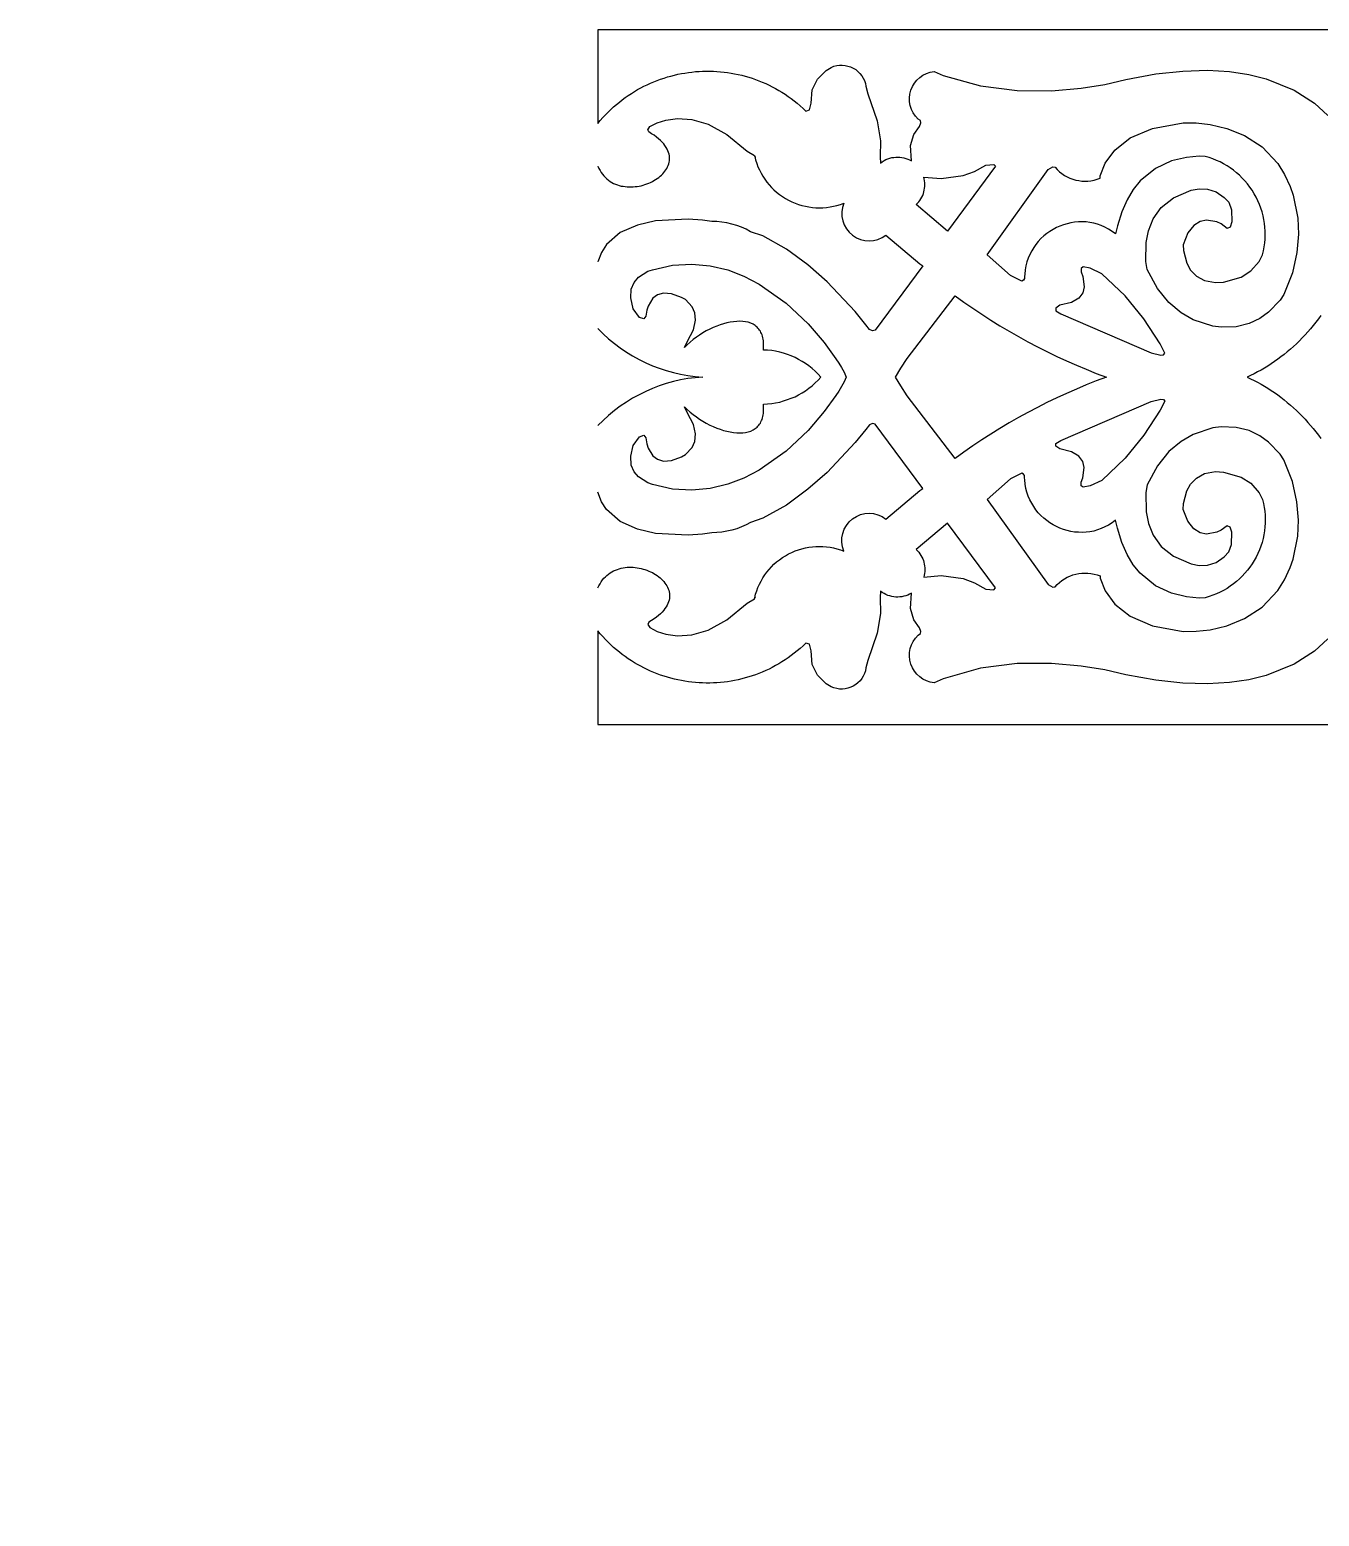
# Model space of a CAD drawing. Extents: x 2785 to 3442, y 577 to 855.
# Drawn here: x 2785.2 to 2905.7, y 716.3 to 855.2 of the extents above; entities that cross this region are included whole.
import ezdxf

# ---------------------------------------------------------------- set-up
doc = ezdxf.new("R2010")
doc.units = 0
doc.layers.add('LAYER_1', color=18, linetype='CONTINUOUS')

msp = doc.modelspace()

# ---------------------------------------------------------------- linework, layer by layer
at = {"layer": 'LAYER_1'}
for points in [[(2907.39, 846.03, 0), (2908.36, 844.39)], [(2970.34, 846.03, 0), (2969.36, 844.39)], [(3109.49, 844.39, 0), (3108.51, 846.03)], [(3371.62, 844.39, 0), (3372.59, 846.03)], [(2908.36, 801.15, 0), (2907.39, 799.51)], [(2969.36, 801.15, 0), (2970.34, 799.51)], [(3108.51, 799.51, 0), (3109.49, 801.15)], [(3372.59, 799.51, 0), (3371.62, 801.15)], [(2938.61, 855.24), (2838.3, 855.24), (2838.3, 846.48), (2838.53, 846.76), (2838.77, 847.03), (2839.01, 847.29), (2839.26, 847.54), (2839.51, 847.79), (2839.77, 848.03), (2840.04, 848.25), (2840.31, 848.48), (2840.58, 848.69), (2840.86, 848.9), (2841.14, 849.09), (2841.43, 849.28), (2841.72, 849.46), (2842.01, 849.64), (2842.31, 849.8), (2842.61, 849.96), (2842.91, 850.1), (2843.22, 850.24), (2843.53, 850.38), (2843.84, 850.5), (2844.16, 850.62), (2844.48, 850.72), (2844.8, 850.82), (2845.12, 850.91), (2845.45, 851), (2845.77, 851.07), (2846.1, 851.14), (2846.43, 851.19), (2846.76, 851.24), (2847.09, 851.28), (2847.42, 851.32), (2847.75, 851.34), (2848.09, 851.36), (2848.42, 851.36), (2848.75, 851.36), (2849.09, 851.35), (2849.42, 851.34), (2849.76, 851.31), (2850.09, 851.28), (2850.42, 851.23), (2850.75, 851.18), (2851.08, 851.12), (2851.41, 851.05), (2851.74, 850.98), (2852.06, 850.89), (2852.39, 850.8), (2852.71, 850.7), (2853.03, 850.58), (2853.35, 850.47), (2853.66, 850.34), (2853.98, 850.2), (2854.29, 850.06), (2854.59, 849.9), (2854.9, 849.74), (2855.2, 849.57), (2855.5, 849.39), (2855.79, 849.2), (2856.08, 849.01), (2856.36, 848.8), (2856.65, 848.59), (2856.92, 848.36), (2857.2, 848.13), (2857.47, 847.89), (2857.73, 847.64), (2858.08, 847.74), (2858.23, 848.36), (2858.32, 849.62), (2858.83, 850.63), (2859.62, 851.43), (2860.1, 851.72, -0.49697), (2863.35, 849.96), (2863.51, 849.24), (2864.39, 846.71), (2864.71, 844.86), (2864.67, 843.35), (2864.71, 842.78), (2864.87, 842.9), (2865.04, 843.01), (2865.22, 843.1), (2865.4, 843.17), (2865.58, 843.23), (2865.77, 843.28), (2865.96, 843.31), (2866.14, 843.33), (2866.33, 843.33), (2866.52, 843.32), (2866.71, 843.3), (2866.89, 843.26), (2867.07, 843.21), (2867.25, 843.14), (2867.42, 843.07), (2867.59, 842.98), (2867.52, 844.41), (2867.81, 845.44), (2868.35, 846.2), (2868.49, 846.53), (2868.43, 846.74), (2868.22, 846.89, -0.640622), (2869.71, 851.34), (2870.57, 850.96), (2874.05, 849.98), (2877.47, 849.55), (2880.67, 849.53), (2883.45, 849.78), (2885.66, 850.13), (2887.64, 850.6), (2890.43, 851.11), (2892.96, 851.38), (2895.25, 851.45), (2897.3, 851.33), (2899.13, 851.05), (2900.74, 850.65), (2903.36, 849.59), (2905.25, 848.37), (2906.49, 847.22)], [(2838.3, 842.47), (2838.3, 842.47), (2838.4, 842.27), (2838.5, 842.07), (2838.61, 841.89), (2838.73, 841.73), (2838.86, 841.57), (2839, 841.43), (2839.14, 841.29), (2839.29, 841.17), (2839.45, 841.06), (2839.61, 840.97), (2839.77, 840.88), (2839.94, 840.8), (2840.12, 840.74), (2840.29, 840.68), (2840.47, 840.63), (2840.66, 840.6), (2840.84, 840.57), (2841.03, 840.55), (2841.22, 840.54), (2841.41, 840.54), (2841.6, 840.55), (2841.78, 840.57), (2841.97, 840.59), (2842.16, 840.62), (2842.34, 840.66), (2842.52, 840.71), (2842.7, 840.76), (2842.88, 840.83), (2843.05, 840.89), (2843.22, 840.97), (2843.39, 841.05), (2843.54, 841.14), (2843.7, 841.23), (2843.84, 841.33), (2843.99, 841.43), (2844.12, 841.54), (2844.24, 841.65), (2844.36, 841.77), (2844.47, 841.89), (2844.57, 842.02), (2844.66, 842.14), (2844.74, 842.28), (2844.82, 842.42), (2844.88, 842.56), (2844.92, 842.7), (2844.96, 842.85), (2844.99, 842.99), (2845, 843.14), (2845, 843.3), (2844.98, 843.45), (2844.95, 843.61), (2844.91, 843.77), (2844.85, 843.92), (2844.77, 844.08), (2844.68, 844.24), (2844.57, 844.41), (2844.45, 844.57), (2844.3, 844.73), (2844.14, 844.89), (2843.96, 845.05), (2843.77, 845.21), (2843.55, 845.37), (2843.31, 845.52), (2843.05, 845.68), (2842.96, 845.87), (2843.14, 846.18), (2843.83, 846.54), (2844.64, 846.8), (2845.73, 846.95), (2847.07, 846.86), (2848.62, 846.4), (2850.36, 845.45), (2852.25, 843.89), (2852.93, 843.49), (2853.01, 843.33), (2852.95, 843.39, 0.458147), (2861.28, 839.03), (2861.28, 839.03), (2861.28, 839.03, 0.77031), (2865.21, 836.04), (2868.38, 833.37), (2868.67, 833.17), (2864.21, 827.16), (2863.95, 827.09), (2863.67, 827.23), (2863.34, 827.66), (2862.35, 828.89), (2859.72, 831.68), (2857.93, 833.26), (2855.91, 834.74), (2853.72, 835.96), (2852.57, 836.36, 0.132782), (2848.94, 837.31), (2848.09, 837.45), (2846.75, 837.54), (2843.7, 837.38), (2841.99, 836.98), (2840.39, 836.27), (2839.11, 835.15), (2838.63, 834.41), (2838.3, 833.54), (2838.3, 833.54), (2838.3, 833.54), (2838.3, 833.54), (2838.3, 833.54)], [(2838.3, 827.31, 0.189741), (2848.1, 822.77, 0.189741), (2838.3, 818.23)], [(2838.3, 803.06), (2838.3, 803.06), (2838.4, 803.27), (2838.5, 803.46), (2838.61, 803.64), (2838.73, 803.81), (2838.86, 803.97), (2839, 804.11), (2839.14, 804.24), (2839.29, 804.36), (2839.45, 804.47), (2839.61, 804.57), (2839.77, 804.66), (2839.94, 804.73), (2840.12, 804.8), (2840.29, 804.86), (2840.47, 804.9), (2840.66, 804.94), (2840.84, 804.97), (2841.03, 804.99), (2841.22, 805), (2841.41, 805), (2841.6, 804.99), (2841.78, 804.97), (2841.97, 804.95), (2842.16, 804.91), (2842.34, 804.87), (2842.52, 804.83), (2842.7, 804.77), (2842.88, 804.71), (2843.05, 804.64), (2843.22, 804.57), (2843.39, 804.49), (2843.54, 804.4), (2843.7, 804.31), (2843.84, 804.21), (2843.99, 804.11), (2844.12, 804), (2844.24, 803.89), (2844.36, 803.77), (2844.47, 803.65), (2844.57, 803.52), (2844.66, 803.39), (2844.74, 803.26), (2844.82, 803.12), (2844.88, 802.98), (2844.92, 802.84), (2844.96, 802.69), (2844.99, 802.54), (2845, 802.39), (2845, 802.24), (2844.98, 802.08), (2844.95, 801.93), (2844.91, 801.77), (2844.85, 801.61), (2844.77, 801.45), (2844.68, 801.29), (2844.57, 801.13), (2844.45, 800.97), (2844.3, 800.81), (2844.14, 800.65), (2843.96, 800.49), (2843.77, 800.33), (2843.55, 800.17), (2843.31, 800.01), (2843.05, 799.86), (2842.96, 799.66), (2843.14, 799.36), (2843.83, 799), (2844.64, 798.74), (2845.73, 798.59), (2847.07, 798.68), (2848.62, 799.13), (2850.36, 800.08), (2852.25, 801.65), (2852.93, 802.05), (2853.01, 802.2), (2852.95, 802.15, -0.458147), (2861.28, 806.51), (2861.28, 806.51), (2861.28, 806.51, -0.77031), (2865.21, 809.5), (2868.38, 812.17), (2868.67, 812.37), (2864.21, 818.38), (2863.95, 818.44), (2863.67, 818.31), (2863.34, 817.87), (2862.35, 816.65), (2859.72, 813.86), (2857.93, 812.28), (2855.91, 810.79), (2853.72, 809.57), (2852.57, 809.18, -0.132782), (2848.94, 808.22), (2848.09, 808.09), (2846.75, 807.99), (2843.7, 808.16), (2841.99, 808.55), (2840.39, 809.27), (2839.11, 810.39), (2838.63, 811.12), (2838.3, 812), (2838.3, 812), (2838.3, 812), (2838.3, 812), (2838.3, 812)], [(2906.49, 798.31), (2905.25, 797.16), (2903.36, 795.94), (2900.74, 794.88), (2899.13, 794.48), (2897.3, 794.21), (2895.25, 794.09), (2892.96, 794.15), (2890.43, 794.43), (2887.64, 794.94), (2885.66, 795.4), (2883.45, 795.76), (2880.67, 796.01), (2877.47, 795.99), (2874.05, 795.56), (2870.57, 794.57), (2869.71, 794.2, -0.640622), (2868.22, 798.65), (2868.43, 798.79), (2868.49, 799), (2868.35, 799.33), (2867.81, 800.09), (2867.52, 801.13), (2867.59, 802.56), (2867.42, 802.47), (2867.25, 802.39), (2867.07, 802.33), (2866.89, 802.28), (2866.71, 802.24), (2866.52, 802.22), (2866.33, 802.21), (2866.14, 802.21), (2865.96, 802.23), (2865.77, 802.26), (2865.58, 802.31), (2865.4, 802.37), (2865.22, 802.44), (2865.04, 802.53), (2864.87, 802.64), (2864.71, 802.76), (2864.67, 802.18), (2864.71, 800.67), (2864.39, 798.83), (2863.51, 796.29), (2863.35, 795.58, -0.49697), (2860.1, 793.81), (2859.62, 794.11), (2858.83, 794.9), (2858.32, 795.92), (2858.23, 797.18), (2858.08, 797.8), (2857.73, 797.89), (2857.47, 797.64), (2857.2, 797.4), (2856.92, 797.17), (2856.65, 796.95), (2856.36, 796.74), (2856.08, 796.53), (2855.79, 796.33), (2855.5, 796.15), (2855.2, 795.97), (2854.9, 795.8), (2854.59, 795.63), (2854.29, 795.48), (2853.98, 795.34), (2853.66, 795.2), (2853.35, 795.07), (2853.03, 794.95), (2852.71, 794.84), (2852.39, 794.74), (2852.06, 794.65), (2851.74, 794.56), (2851.41, 794.48), (2851.08, 794.42), (2850.75, 794.36), (2850.42, 794.3), (2850.09, 794.26), (2849.76, 794.23), (2849.42, 794.2), (2849.09, 794.18), (2848.75, 794.17), (2848.42, 794.17), (2848.09, 794.18), (2847.75, 794.2), (2847.42, 794.22), (2847.09, 794.25), (2846.76, 794.29), (2846.43, 794.34), (2846.1, 794.4), (2845.77, 794.47), (2845.45, 794.54), (2845.12, 794.62), (2844.8, 794.71), (2844.48, 794.81), (2844.16, 794.92), (2843.84, 795.04), (2843.53, 795.16), (2843.22, 795.29), (2842.91, 795.43), (2842.61, 795.58), (2842.31, 795.74), (2842.01, 795.9), (2841.72, 796.07), (2841.43, 796.26), (2841.14, 796.44), (2840.86, 796.64), (2840.58, 796.85), (2840.31, 797.06), (2840.04, 797.28), (2839.77, 797.51), (2839.51, 797.75), (2839.26, 797.99), (2839.01, 798.25), (2838.77, 798.51), (2838.53, 798.78), (2838.3, 799.06), (2838.3, 790.3), (2938.61, 790.3)]]:
    msp.add_lwpolyline(points, format="xyb", dxfattribs=at)
for points in [[(2881.01, 842.39, 0.326393), (2885.22, 841.36), (2885.23, 841.57), (2885.71, 842.76), (2886.6, 843.99), (2888.03, 845.12), (2890.12, 846.01), (2892.99, 846.54), (2894.2, 846.53), (2895.5, 846.38), (2897.05, 846.02), (2898.72, 845.35), (2900.37, 844.28), (2901.83, 842.72), (2902.45, 841.72), (2902.98, 840.57), (2903.26, 839.78), (2903.69, 837.62), (2903.75, 836.13), (2903.61, 834.42), (2903.19, 832.53), (2902.4, 830.49), (2902.04, 829.97), (2900.97, 828.84), (2900.15, 828.25), (2899.14, 827.77), (2897.94, 827.46), (2896.54, 827.43), (2895.77, 827.52), (2893.93, 828.12), (2892.81, 828.77), (2891.66, 829.73), (2890.58, 831.06), (2889.63, 832.83), (2889.51, 833.57), (2889.52, 835.36), (2889.74, 836.45), (2890.19, 837.56), (2890.94, 838.61), (2892.07, 839.52), (2893.73, 840.23), (2894.48, 840.36), (2895.27, 840.34), (2896.07, 840.1), (2896.83, 839.57), (2897.26, 839.11), (2897.51, 838.41), (2897.53, 837.27), (2897.38, 836.79), (2897.09, 836.67), (2896.54, 837.08), (2896.13, 837.28), (2895.15, 837.45), (2894.56, 837.32), (2893.98, 836.95), (2893.43, 836.25), (2892.98, 835.13), (2893.01, 834.6), (2893.32, 833.41), (2893.68, 832.77), (2894.22, 832.2), (2894.98, 831.79), (2896.01, 831.61), (2896.75, 831.64), (2898.4, 832.12), (2899.3, 832.69), (2900.1, 833.58), (2900.4, 834.21, 0.41474), (2895.05, 843.39), (2894.49, 843.42), (2893.31, 843.31), (2891.9, 842.97), (2890.41, 842.27), (2888.97, 841.1), (2888.32, 840.31), (2887.74, 839.35), (2887.24, 838.22), (2886.84, 836.9), (2886.67, 836.15), (2886.34, 836.39), (2886.01, 836.6), (2885.68, 836.78), (2885.33, 836.93), (2884.98, 837.06), (2884.63, 837.15), (2884.27, 837.22), (2883.91, 837.27), (2883.55, 837.29), (2883.2, 837.28), (2882.84, 837.25), (2882.49, 837.19), (2882.14, 837.11), (2881.8, 837.01), (2881.47, 836.89), (2881.15, 836.74), (2880.83, 836.58), (2880.53, 836.39), (2880.24, 836.19), (2879.96, 835.96), (2879.7, 835.72), (2879.45, 835.45), (2879.23, 835.17), (2879.02, 834.88), (2878.83, 834.57), (2878.66, 834.24), (2878.51, 833.89), (2878.39, 833.53), (2878.3, 833.16), (2878.23, 832.78), (2878.18, 832.38), (2878.17, 832.17), (2878.17, 831.97), (2878.07, 831.84), (2877.91, 831.73), (2876.85, 832.27), (2874.68, 834.21), (2880.38, 842.16), (2880.82, 842.41)], [(2881.01, 803.15, -0.326393), (2885.22, 804.18), (2885.23, 803.97), (2885.71, 802.78), (2886.6, 801.55), (2888.03, 800.42), (2890.12, 799.52), (2892.99, 799), (2894.2, 799.01), (2895.5, 799.15), (2897.05, 799.52), (2898.72, 800.19), (2900.37, 801.26), (2901.83, 802.82), (2902.45, 803.81), (2902.98, 804.96), (2903.26, 805.75), (2903.69, 807.91), (2903.75, 809.41), (2903.61, 811.12), (2903.19, 813.01), (2902.4, 815.04), (2902.04, 815.57), (2900.97, 816.7), (2900.15, 817.29), (2899.14, 817.77), (2897.94, 818.07), (2896.54, 818.11), (2895.77, 818.02), (2893.93, 817.41), (2892.81, 816.76), (2891.66, 815.81), (2890.58, 814.47), (2889.63, 812.7), (2889.51, 811.97), (2889.52, 810.18), (2889.74, 809.09), (2890.19, 807.98), (2890.94, 806.93), (2892.07, 806.02), (2893.73, 805.3), (2894.48, 805.17), (2895.27, 805.2), (2896.07, 805.44), (2896.83, 805.96), (2897.26, 806.43), (2897.51, 807.13), (2897.53, 808.26), (2897.38, 808.75), (2897.09, 808.86), (2896.54, 808.46), (2896.13, 808.26), (2895.15, 808.09), (2894.56, 808.21), (2893.98, 808.59), (2893.43, 809.29), (2892.98, 810.4), (2893.01, 810.94), (2893.32, 812.13), (2893.68, 812.77), (2894.22, 813.33), (2894.98, 813.75), (2896.01, 813.93), (2896.75, 813.89), (2898.4, 813.42), (2899.3, 812.84), (2900.1, 811.96), (2900.4, 811.32, -0.41474), (2895.05, 802.15), (2894.49, 802.12), (2893.31, 802.22), (2891.9, 802.57), (2890.41, 803.26), (2888.97, 804.43), (2888.32, 805.23), (2887.74, 806.19), (2887.24, 807.32), (2886.84, 808.64), (2886.67, 809.39), (2886.34, 809.15), (2886.01, 808.94), (2885.68, 808.76), (2885.33, 808.61), (2884.98, 808.48), (2884.63, 808.38), (2884.27, 808.31), (2883.91, 808.27), (2883.55, 808.25), (2883.2, 808.26), (2882.84, 808.29), (2882.49, 808.34), (2882.14, 808.42), (2881.8, 808.52), (2881.47, 808.65), (2881.15, 808.79), (2880.83, 808.96), (2880.53, 809.14), (2880.24, 809.35), (2879.96, 809.58), (2879.7, 809.82), (2879.45, 810.08), (2879.23, 810.36), (2879.02, 810.66), (2878.83, 810.97), (2878.66, 811.3), (2878.51, 811.64), (2878.39, 812), (2878.3, 812.37), (2878.23, 812.76), (2878.18, 813.16), (2878.17, 813.36), (2878.17, 813.57), (2878.07, 813.7), (2877.91, 813.8), (2876.85, 813.27), (2874.68, 811.32), (2880.38, 803.37), (2880.82, 803.13)]]:
    msp.add_lwpolyline(points, format="xyb", close=True, dxfattribs=at)
for points in [[(2868.04, 838.89), (2868.17, 839.02), (2868.28, 839.15), (2868.39, 839.29), (2868.49, 839.44), (2868.57, 839.6), (2868.65, 839.75), (2868.71, 839.92), (2868.76, 840.08), (2868.8, 840.25), (2868.83, 840.42), (2868.85, 840.59), (2868.85, 840.77), (2868.85, 840.94), (2868.83, 841.11), (2868.8, 841.29), (2868.76, 841.46), (2870.38, 841.32), (2872.42, 841.6), (2873.5, 841.99), (2874.55, 842.59), (2875.29, 842.64), (2875.44, 842.47), (2870.96, 836.42)], [(2859.14, 822.77), (2858.88, 823.05), (2858.6, 823.32), (2858.31, 823.57), (2858.01, 823.81), (2857.7, 824.03), (2857.38, 824.24), (2857.05, 824.42), (2856.72, 824.59), (2856.37, 824.75), (2856.01, 824.88), (2855.65, 825), (2855.29, 825.1), (2854.91, 825.18), (2854.54, 825.24), (2854.15, 825.28), (2853.77, 825.3), (2853.79, 825.66), (2853.79, 825.83), (2853.79, 826), (2853.77, 826.16), (2853.75, 826.31), (2853.72, 826.45), (2853.69, 826.59), (2853.64, 826.72), (2853.6, 826.84), (2853.54, 826.95), (2853.48, 827.06), (2853.41, 827.17), (2853.34, 827.26), (2853.26, 827.35), (2853.18, 827.44), (2853.09, 827.51), (2853, 827.58), (2852.8, 827.71), (2852.58, 827.81), (2852.34, 827.89), (2852.09, 827.94), (2851.83, 827.97), (2851.55, 827.99), (2851.27, 827.98), (2850.97, 827.95), (2850.67, 827.9), (2850.35, 827.83), (2850.04, 827.75), (2849.72, 827.65), (2849.4, 827.53), (2849.08, 827.39), (2848.75, 827.24), (2848.43, 827.08), (2848.12, 826.9), (2847.81, 826.7), (2847.5, 826.5), (2847.21, 826.28), (2846.92, 826.04), (2846.64, 825.8), (2846.38, 825.55), (2846.69, 826.14), (2847.22, 827.2), (2847.41, 828.08), (2847.35, 828.78), (2847.12, 829.33), (2846.48, 830.02), (2846.12, 830.22), (2845.17, 830.56), (2844.42, 830.61), (2843.86, 830.45), (2843.44, 830.14), (2842.99, 829.4), (2842.88, 829.01), (2842.77, 828.46), (2842.6, 828.21), (2842.18, 828.35), (2841.61, 829.16), (2841.37, 830.17), (2841.42, 830.98), (2841.69, 831.62), (2842.09, 832.1), (2842.96, 832.66), (2843.4, 832.81), (2845.28, 833.23), (2847.08, 833.34), (2848.8, 833.18), (2850.43, 832.79), (2851.95, 832.2), (2853.38, 831.47), (2855.9, 829.69), (2857.94, 827.76), (2859.45, 826), (2860.52, 824.49), (2860.8, 824.08), (2861.06, 823.66), (2861.3, 823.22), (2861.51, 822.77), (2861.3, 822.32), (2861.06, 821.88), (2860.8, 821.45), (2860.52, 821.05), (2859.45, 819.54), (2857.94, 817.78), (2855.9, 815.85), (2853.38, 814.07), (2851.95, 813.33), (2850.43, 812.75), (2848.8, 812.36), (2847.08, 812.2), (2845.28, 812.3), (2843.4, 812.72), (2842.96, 812.88), (2842.09, 813.44), (2841.69, 813.92), (2841.42, 814.55), (2841.37, 815.37), (2841.61, 816.37), (2842.18, 817.19), (2842.6, 817.33), (2842.77, 817.08), (2842.88, 816.52), (2842.99, 816.14), (2843.44, 815.4), (2843.86, 815.09), (2844.42, 814.92), (2845.17, 814.97), (2846.12, 815.32), (2846.48, 815.52), (2847.12, 816.2), (2847.35, 816.75), (2847.41, 817.46), (2847.22, 818.34), (2846.69, 819.4), (2846.38, 819.99), (2846.64, 819.73), (2846.92, 819.49), (2847.21, 819.26), (2847.5, 819.04), (2847.81, 818.83), (2848.12, 818.64), (2848.43, 818.46), (2848.75, 818.29), (2849.08, 818.14), (2849.4, 818.01), (2849.72, 817.89), (2850.04, 817.79), (2850.35, 817.7), (2850.67, 817.64), (2850.97, 817.59), (2851.27, 817.56), (2851.55, 817.55), (2851.83, 817.56), (2852.09, 817.6), (2852.34, 817.65), (2852.58, 817.73), (2852.8, 817.83), (2852.9, 817.89), (2853, 817.95), (2853.09, 818.02), (2853.18, 818.1), (2853.26, 818.19), (2853.34, 818.28), (2853.41, 818.37), (2853.48, 818.47), (2853.54, 818.58), (2853.6, 818.7), (2853.64, 818.82), (2853.69, 818.95), (2853.72, 819.09), (2853.75, 819.23), (2853.77, 819.38), (2853.79, 819.54), (2853.79, 819.7), (2853.79, 819.87), (2853.77, 820.24), (2854.15, 820.26), (2854.54, 820.3), (2854.91, 820.36), (2855.29, 820.44), (2855.65, 820.54), (2856.01, 820.66), (2856.37, 820.79), (2856.72, 820.94), (2857.05, 821.11), (2857.38, 821.3), (2857.7, 821.5), (2858.01, 821.72), (2858.31, 821.96), (2858.6, 822.22), (2858.88, 822.48)], [(2883.44, 832.6), (2883.62, 832.18), (2883.75, 831.21), (2883.62, 830.66), (2883.24, 830.16), (2882.55, 829.75), (2881.47, 829.49), (2881.1, 829.22), (2881.08, 828.96), (2881.57, 828.69), (2889.98, 825.05), (2890.91, 824.82), (2891.16, 824.86), (2891.27, 825.02), (2890.84, 825.87), (2889.3, 828.21), (2887.57, 830.35), (2885.38, 832.42), (2884.31, 832.94), (2883.64, 833.06), (2883.45, 832.92)], [(2866.11, 822.77), (2866.62, 823.59), (2867.21, 824.52), (2871.69, 830.37), (2872.5, 829.78), (2873.33, 829.2), (2874.16, 828.64), (2875.01, 828.09), (2875.86, 827.56), (2876.72, 827.05), (2877.6, 826.55), (2878.48, 826.07), (2879.37, 825.6), (2880.26, 825.15), (2881.17, 824.71), (2882.08, 824.29), (2883.01, 823.89), (2883.93, 823.5), (2884.87, 823.12), (2885.81, 822.77), (2884.87, 822.41), (2883.93, 822.04), (2883.01, 821.65), (2882.08, 821.25), (2881.17, 820.83), (2880.26, 820.39), (2879.37, 819.94), (2878.48, 819.47), (2877.6, 818.99), (2876.72, 818.49), (2875.86, 817.97), (2875.01, 817.44), (2874.16, 816.9), (2873.33, 816.34), (2872.5, 815.76), (2871.69, 815.17), (2867.21, 821.02), (2866.62, 821.94)], [(2883.44, 812.94), (2883.62, 813.36), (2883.75, 814.33), (2883.62, 814.87), (2883.24, 815.38), (2882.55, 815.79), (2881.47, 816.05), (2881.1, 816.32), (2881.08, 816.57), (2881.57, 816.85), (2889.98, 820.49), (2890.91, 820.72), (2891.16, 820.68), (2891.27, 820.51), (2890.84, 819.67), (2889.3, 817.33), (2887.57, 815.19), (2885.38, 813.11), (2884.31, 812.6), (2883.64, 812.48), (2883.45, 812.62)], [(2868.04, 806.65), (2868.17, 806.52), (2868.28, 806.39), (2868.39, 806.24), (2868.49, 806.09), (2868.57, 805.94), (2868.65, 805.78), (2868.71, 805.62), (2868.76, 805.46), (2868.8, 805.29), (2868.83, 805.12), (2868.85, 804.94), (2868.85, 804.77), (2868.85, 804.6), (2868.83, 804.42), (2868.8, 804.25), (2868.76, 804.08), (2870.38, 804.22), (2872.42, 803.93), (2873.5, 803.55), (2874.55, 802.95), (2875.29, 802.9), (2875.44, 803.06), (2870.96, 809.12)]]:
    msp.add_lwpolyline(points, close=True, dxfattribs=at)
msp.add_lwpolyline([(2905.85, 828.52), (2905.62, 828.2), (2905.38, 827.89), (2905.14, 827.58), (2904.89, 827.29), (2904.63, 826.99), (2904.37, 826.71), (2904.11, 826.43), (2903.84, 826.15), (2903.56, 825.89), (2903.28, 825.63), (2903, 825.37), (2902.71, 825.13), (2902.42, 824.89), (2902.12, 824.66), (2901.82, 824.43), (2901.51, 824.22), (2901.2, 824.01), (2900.89, 823.8), (2900.58, 823.61), (2900.26, 823.43), (2899.94, 823.25), (2899.61, 823.08), (2899.29, 822.92), (2898.96, 822.77), (2899.29, 822.62), (2899.61, 822.46), (2899.94, 822.29), (2900.26, 822.11), (2900.58, 821.93), (2900.89, 821.73), (2901.2, 821.53), (2901.51, 821.32), (2901.82, 821.1), (2902.12, 820.88), (2902.42, 820.65), (2902.71, 820.41), (2903, 820.16), (2903.28, 819.91), (2903.56, 819.65), (2903.84, 819.38), (2904.11, 819.11), (2904.37, 818.83), (2904.63, 818.54), (2904.89, 818.25), (2905.14, 817.95), (2905.38, 817.65), (2905.62, 817.34), (2905.85, 817.02)], dxfattribs=at)

doc.saveas('drawing.dxf')
